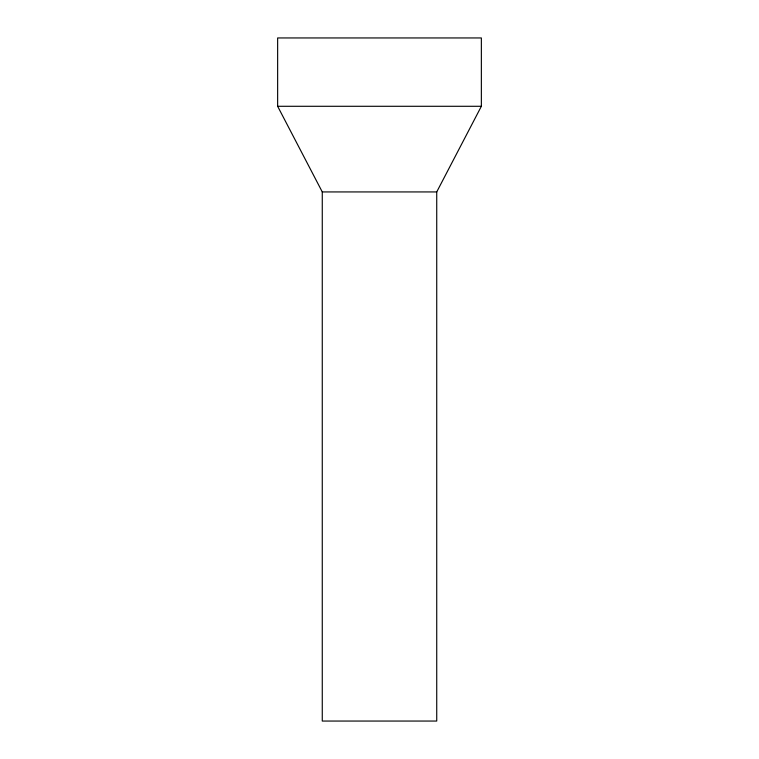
<?xml version="1.0" encoding="UTF-8"?>
<svg xmlns="http://www.w3.org/2000/svg" width="759" height="759" viewBox="0 0 759 759"><rect width="100%" height="100%" fill="white"/><g stroke="black" fill="none" stroke-linecap="round" stroke-linejoin="round"><path stroke-width="1.14" d="M436.729 191.932L481.358 106.288L481.358 37.95L277.642 37.95L277.642 106.288L322.271 191.932L322.271 721.05L436.729 721.05L436.729 191.932L322.271 191.932M277.642 106.288L481.358 106.288"/></g></svg>
